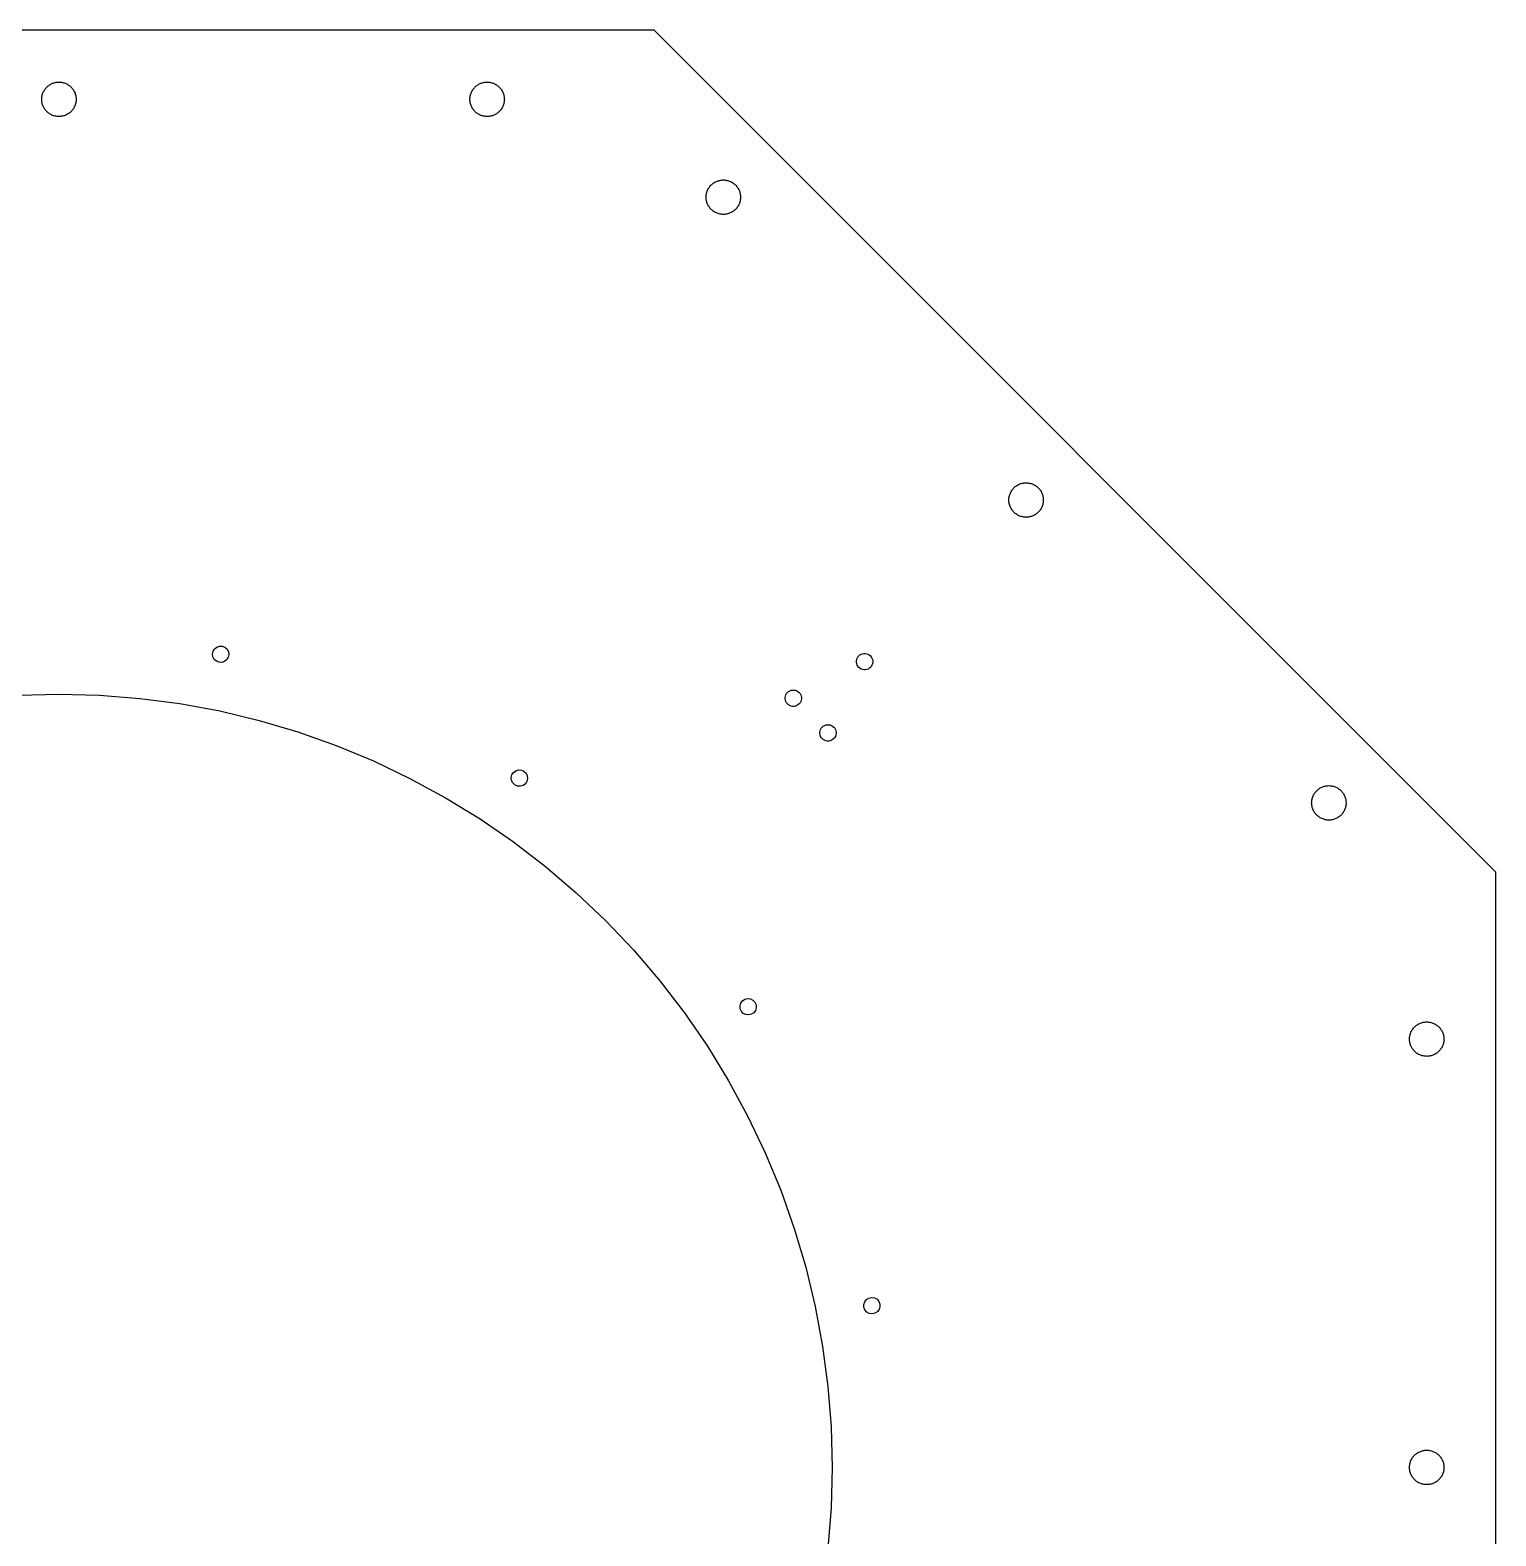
# Model space of a CAD drawing. Header units: metres. Extents: x 0 to 528, y -264 to 264.
# Drawn here: x 258.5 to 527.6, y -12.6 to 263.8 of the extents above; entities that cross this region are included whole.
import ezdxf

# ---------------------------------------------------------------- set-up
doc = ezdxf.new("R2010")
doc.units = ezdxf.units.M

msp = doc.modelspace()

# ---------------------------------------------------------------- linework, layer by layer
for p, q in [((373.059, 263.793), (154.526, 263.793)), ((527.585, 109.266), (373.059, 263.793)), ((263.462, 254.235), (263.627, 254.248)), ((263.627, 254.248), (263.793, 254.253)), ((263.793, 254.253), (263.958, 254.248)), ((263.958, 254.248), (264.123, 254.235)), ((342.068, 254.235), (342.233, 254.248)), ((342.233, 254.248), (342.399, 254.253)), ((342.399, 254.253), (342.564, 254.248)), ((342.564, 254.248), (342.729, 254.235)), ((260.65, 251.423), (260.672, 251.587)), ((260.672, 251.587), (260.702, 251.75)), ((260.702, 251.75), (260.74, 251.911)), ((260.74, 251.911), (260.787, 252.069)), ((260.787, 252.069), (260.843, 252.225)), ((260.843, 252.225), (260.906, 252.378)), ((260.906, 252.378), (260.977, 252.527)), ((260.977, 252.527), (261.056, 252.673)), ((261.056, 252.673), (261.142, 252.814)), ((261.142, 252.814), (261.236, 252.95)), ((261.236, 252.95), (261.337, 253.081)), ((261.337, 253.081), (261.444, 253.207)), ((261.444, 253.207), (261.558, 253.327)), ((261.558, 253.327), (261.678, 253.441)), ((261.678, 253.441), (261.804, 253.548)), ((261.804, 253.548), (261.935, 253.649)), ((261.935, 253.649), (262.072, 253.743)), ((262.072, 253.743), (262.213, 253.829)), ((262.213, 253.829), (262.358, 253.908)), ((262.358, 253.908), (262.507, 253.979)), ((262.507, 253.979), (262.66, 254.043)), ((262.66, 254.043), (262.816, 254.098)), ((262.816, 254.098), (262.975, 254.145)), ((262.975, 254.145), (263.136, 254.184)), ((263.136, 254.184), (263.298, 254.214)), ((263.298, 254.214), (263.462, 254.235)), ((264.123, 254.235), (264.287, 254.214)), ((264.287, 254.214), (264.45, 254.184)), ((264.45, 254.184), (264.611, 254.145)), ((264.611, 254.145), (264.769, 254.098)), ((264.769, 254.098), (264.925, 254.043)), ((264.925, 254.043), (265.078, 253.979)), ((265.078, 253.979), (265.227, 253.908)), ((265.227, 253.908), (265.373, 253.829)), ((265.373, 253.829), (265.514, 253.743)), ((265.514, 253.743), (265.65, 253.649)), ((265.65, 253.649), (265.781, 253.548)), ((265.781, 253.548), (265.907, 253.441)), ((265.907, 253.441), (266.027, 253.327)), ((266.027, 253.327), (266.141, 253.207)), ((266.141, 253.207), (266.248, 253.081)), ((266.248, 253.081), (266.349, 252.95)), ((266.349, 252.95), (266.443, 252.814)), ((266.443, 252.814), (266.529, 252.673)), ((266.529, 252.673), (266.608, 252.527)), ((266.608, 252.527), (266.679, 252.378)), ((266.679, 252.378), (266.743, 252.225)), ((266.743, 252.225), (266.798, 252.069)), ((266.798, 252.069), (266.845, 251.911)), ((266.845, 251.911), (266.884, 251.75)), ((266.884, 251.75), (266.914, 251.587)), ((266.914, 251.587), (266.935, 251.423)), ((339.256, 251.423), (339.278, 251.587)), ((339.278, 251.587), (339.308, 251.75)), ((339.308, 251.75), (339.346, 251.911)), ((339.346, 251.911), (339.393, 252.069)), ((339.393, 252.069), (339.449, 252.225)), ((339.449, 252.225), (339.512, 252.378)), ((339.512, 252.378), (339.583, 252.527)), ((339.583, 252.527), (339.662, 252.673)), ((339.662, 252.673), (339.748, 252.814)), ((339.748, 252.814), (339.842, 252.95)), ((339.842, 252.95), (339.943, 253.081)), ((339.943, 253.081), (340.05, 253.207)), ((340.05, 253.207), (340.164, 253.327)), ((340.164, 253.327), (340.284, 253.441)), ((340.284, 253.441), (340.41, 253.548)), ((340.41, 253.548), (340.541, 253.649)), ((340.541, 253.649), (340.678, 253.743)), ((340.678, 253.743), (340.819, 253.829)), ((340.819, 253.829), (340.964, 253.908)), ((340.964, 253.908), (341.113, 253.979)), ((341.113, 253.979), (341.266, 254.043)), ((341.266, 254.043), (341.422, 254.098)), ((341.422, 254.098), (341.581, 254.145)), ((341.581, 254.145), (341.742, 254.184)), ((341.742, 254.184), (341.904, 254.214)), ((341.904, 254.214), (342.068, 254.235)), ((342.729, 254.235), (342.893, 254.214)), ((342.893, 254.214), (343.056, 254.184)), ((343.056, 254.184), (343.217, 254.145)), ((343.217, 254.145), (343.375, 254.098)), ((343.375, 254.098), (343.531, 254.043)), ((343.531, 254.043), (343.684, 253.979)), ((343.684, 253.979), (343.833, 253.908)), ((343.833, 253.908), (343.979, 253.829)), ((343.979, 253.829), (344.12, 253.743)), ((344.12, 253.743), (344.256, 253.649)), ((344.256, 253.649), (344.387, 253.548)), ((344.387, 253.548), (344.513, 253.441)), ((344.513, 253.441), (344.633, 253.327)), ((344.633, 253.327), (344.747, 253.207)), ((344.747, 253.207), (344.854, 253.081)), ((344.854, 253.081), (344.955, 252.95)), ((344.955, 252.95), (345.049, 252.814)), ((345.049, 252.814), (345.135, 252.673)), ((345.135, 252.673), (345.214, 252.527)), ((345.214, 252.527), (345.285, 252.378)), ((345.285, 252.378), (345.349, 252.225)), ((345.349, 252.225), (345.404, 252.069)), ((345.404, 252.069), (345.451, 251.911)), ((345.451, 251.911), (345.49, 251.75)), ((345.49, 251.75), (345.52, 251.587)), ((345.52, 251.587), (345.541, 251.423)), ((260.633, 251.093), (260.637, 251.258)), ((260.637, 250.927), (260.633, 251.093)), ((260.637, 251.258), (260.65, 251.423)), ((260.65, 250.762), (260.637, 250.927)), ((260.672, 250.598), (260.65, 250.762)), ((260.702, 250.436), (260.672, 250.598)), ((260.74, 250.275), (260.702, 250.436)), ((260.787, 250.116), (260.74, 250.275)), ((260.843, 249.96), (260.787, 250.116)), ((260.906, 249.807), (260.843, 249.96)), ((260.977, 249.658), (260.906, 249.807)), ((261.056, 249.513), (260.977, 249.658)), ((261.142, 249.372), (261.056, 249.513)), ((261.236, 249.235), (261.142, 249.372)), ((261.337, 249.104), (261.236, 249.235)), ((261.444, 248.978), (261.337, 249.104)), ((261.558, 248.858), (261.444, 248.978)), ((261.678, 248.744), (261.558, 248.858)), ((261.804, 248.637), (261.678, 248.744)), ((265.907, 248.744), (265.781, 248.637)), ((266.027, 248.858), (265.907, 248.744)), ((266.141, 248.978), (266.027, 248.858)), ((266.248, 249.104), (266.141, 248.978)), ((266.349, 249.235), (266.248, 249.104)), ((266.443, 249.372), (266.349, 249.235)), ((266.529, 249.513), (266.443, 249.372)), ((266.608, 249.658), (266.529, 249.513)), ((266.679, 249.807), (266.608, 249.658)), ((266.743, 249.96), (266.679, 249.807)), ((266.798, 250.116), (266.743, 249.96)), ((266.845, 250.275), (266.798, 250.116)), ((266.884, 250.436), (266.845, 250.275)), ((266.914, 250.598), (266.884, 250.436)), ((266.935, 250.762), (266.914, 250.598)), ((266.935, 251.423), (266.948, 251.258)), ((266.948, 250.927), (266.935, 250.762)), ((266.948, 251.258), (266.953, 251.093)), ((266.953, 251.093), (266.948, 250.927)), ((339.239, 251.093), (339.243, 251.258)), ((339.243, 250.927), (339.239, 251.093)), ((339.243, 251.258), (339.256, 251.423)), ((339.256, 250.762), (339.243, 250.927)), ((339.278, 250.598), (339.256, 250.762)), ((339.308, 250.436), (339.278, 250.598)), ((339.346, 250.275), (339.308, 250.436)), ((339.393, 250.116), (339.346, 250.275)), ((339.449, 249.96), (339.393, 250.116)), ((339.512, 249.807), (339.449, 249.96)), ((339.583, 249.658), (339.512, 249.807)), ((339.662, 249.513), (339.583, 249.658)), ((339.748, 249.372), (339.662, 249.513)), ((339.842, 249.235), (339.748, 249.372)), ((339.943, 249.104), (339.842, 249.235)), ((340.05, 248.978), (339.943, 249.104)), ((340.164, 248.858), (340.05, 248.978)), ((340.284, 248.744), (340.164, 248.858)), ((340.41, 248.637), (340.284, 248.744)), ((344.513, 248.744), (344.387, 248.637)), ((344.633, 248.858), (344.513, 248.744)), ((344.747, 248.978), (344.633, 248.858)), ((344.854, 249.104), (344.747, 248.978)), ((344.955, 249.235), (344.854, 249.104)), ((345.049, 249.372), (344.955, 249.235)), ((345.135, 249.513), (345.049, 249.372)), ((345.214, 249.658), (345.135, 249.513)), ((345.285, 249.807), (345.214, 249.658)), ((345.349, 249.96), (345.285, 249.807)), ((345.404, 250.116), (345.349, 249.96)), ((345.451, 250.275), (345.404, 250.116)), ((345.49, 250.436), (345.451, 250.275)), ((345.52, 250.598), (345.49, 250.436)), ((345.541, 250.762), (345.52, 250.598)), ((345.541, 251.423), (345.554, 251.258)), ((345.554, 250.927), (345.541, 250.762)), ((345.554, 251.258), (345.559, 251.093)), ((345.559, 251.093), (345.554, 250.927)), ((261.935, 248.536), (261.804, 248.637)), ((262.072, 248.442), (261.935, 248.536)), ((262.213, 248.356), (262.072, 248.442)), ((262.358, 248.277), (262.213, 248.356)), ((262.507, 248.206), (262.358, 248.277)), ((262.66, 248.143), (262.507, 248.206)), ((262.816, 248.087), (262.66, 248.143)), ((262.975, 248.04), (262.816, 248.087)), ((263.136, 248.002), (262.975, 248.04)), ((263.298, 247.972), (263.136, 248.002)), ((263.462, 247.95), (263.298, 247.972)), ((263.627, 247.937), (263.462, 247.95)), ((263.793, 247.933), (263.627, 247.937)), ((263.958, 247.937), (263.793, 247.933)), ((264.123, 247.95), (263.958, 247.937)), ((264.287, 247.972), (264.123, 247.95)), ((264.45, 248.002), (264.287, 247.972)), ((264.611, 248.04), (264.45, 248.002)), ((264.769, 248.087), (264.611, 248.04)), ((264.925, 248.143), (264.769, 248.087)), ((265.078, 248.206), (264.925, 248.143)), ((265.227, 248.277), (265.078, 248.206)), ((265.373, 248.356), (265.227, 248.277)), ((265.514, 248.442), (265.373, 248.356)), ((265.65, 248.536), (265.514, 248.442)), ((265.781, 248.637), (265.65, 248.536)), ((340.541, 248.536), (340.41, 248.637)), ((340.678, 248.442), (340.541, 248.536)), ((340.819, 248.356), (340.678, 248.442)), ((340.964, 248.277), (340.819, 248.356)), ((341.113, 248.206), (340.964, 248.277)), ((341.266, 248.143), (341.113, 248.206)), ((341.422, 248.087), (341.266, 248.143)), ((341.581, 248.04), (341.422, 248.087)), ((341.742, 248.002), (341.581, 248.04)), ((341.904, 247.972), (341.742, 248.002)), ((342.068, 247.95), (341.904, 247.972)), ((342.233, 247.937), (342.068, 247.95)), ((342.399, 247.933), (342.233, 247.937)), ((342.564, 247.937), (342.399, 247.933)), ((342.729, 247.95), (342.564, 247.937)), ((342.893, 247.972), (342.729, 247.95)), ((343.056, 248.002), (342.893, 247.972)), ((343.217, 248.04), (343.056, 248.002)), ((343.375, 248.087), (343.217, 248.04)), ((343.531, 248.143), (343.375, 248.087)), ((343.684, 248.206), (343.531, 248.143)), ((343.833, 248.277), (343.684, 248.206)), ((343.979, 248.356), (343.833, 248.277)), ((344.12, 248.442), (343.979, 248.356)), ((344.256, 248.536), (344.12, 248.442)), ((344.387, 248.637), (344.256, 248.536)), ((383.109, 234.853), (383.203, 234.99)), ((383.203, 234.99), (383.303, 235.121)), ((383.303, 235.121), (383.411, 235.247)), ((383.411, 235.247), (383.525, 235.367)), ((383.525, 235.367), (383.645, 235.48)), ((383.645, 235.48), (383.771, 235.588)), ((383.771, 235.588), (383.902, 235.689)), ((383.902, 235.689), (384.038, 235.782)), ((384.038, 235.782), (384.179, 235.869)), ((384.179, 235.869), (384.325, 235.948)), ((384.325, 235.948), (384.474, 236.019)), ((384.474, 236.019), (384.627, 236.082)), ((384.627, 236.082), (384.783, 236.137)), ((384.783, 236.137), (384.941, 236.184)), ((384.941, 236.184), (385.102, 236.223)), ((385.102, 236.223), (385.265, 236.253)), ((385.265, 236.253), (385.429, 236.275)), ((385.429, 236.275), (385.594, 236.288)), ((385.594, 236.288), (385.759, 236.292)), ((385.759, 236.292), (385.925, 236.288)), ((385.925, 236.288), (386.089, 236.275)), ((386.089, 236.275), (386.253, 236.253)), ((386.253, 236.253), (386.416, 236.223)), ((386.416, 236.223), (386.577, 236.184)), ((386.577, 236.184), (386.736, 236.137)), ((386.736, 236.137), (386.892, 236.082)), ((386.892, 236.082), (387.044, 236.019)), ((387.044, 236.019), (387.194, 235.948)), ((387.194, 235.948), (387.339, 235.869)), ((387.339, 235.869), (387.48, 235.782)), ((387.48, 235.782), (387.617, 235.689)), ((387.617, 235.689), (387.748, 235.588)), ((387.748, 235.588), (387.874, 235.48)), ((387.874, 235.48), (387.994, 235.367)), ((387.994, 235.367), (388.107, 235.247)), ((388.107, 235.247), (388.215, 235.121)), ((388.215, 235.121), (388.316, 234.99)), ((388.316, 234.99), (388.409, 234.853)), ((382.599, 233.132), (382.603, 233.298)), ((382.603, 232.967), (382.599, 233.132)), ((382.603, 233.298), (382.616, 233.462)), ((382.616, 232.802), (382.603, 232.967)), ((382.616, 233.462), (382.638, 233.626)), ((382.638, 232.638), (382.616, 232.802)), ((382.638, 233.626), (382.668, 233.789)), ((382.668, 232.475), (382.638, 232.638)), ((382.668, 233.789), (382.707, 233.95)), ((382.707, 232.314), (382.668, 232.475)), ((382.707, 233.95), (382.754, 234.109)), ((382.754, 232.156), (382.707, 232.314)), ((382.754, 234.109), (382.809, 234.265)), ((382.809, 232), (382.754, 232.156)), ((382.809, 234.265), (382.872, 234.417)), ((382.872, 234.417), (382.944, 234.567)), ((382.944, 234.567), (383.023, 234.712)), ((383.023, 234.712), (383.109, 234.853)), ((388.409, 234.853), (388.496, 234.712)), ((388.496, 234.712), (388.575, 234.567)), ((388.575, 234.567), (388.646, 234.417)), ((388.646, 234.417), (388.709, 234.265)), ((388.709, 234.265), (388.764, 234.109)), ((388.764, 232.156), (388.709, 232)), ((388.764, 234.109), (388.811, 233.95)), ((388.811, 232.314), (388.764, 232.156)), ((388.811, 233.95), (388.85, 233.789)), ((388.85, 232.475), (388.811, 232.314)), ((388.85, 233.789), (388.88, 233.626)), ((388.88, 232.638), (388.85, 232.475)), ((388.88, 233.626), (388.902, 233.462)), ((388.902, 232.802), (388.88, 232.638)), ((388.902, 233.462), (388.915, 233.298)), ((388.915, 232.967), (388.902, 232.802)), ((388.915, 233.298), (388.919, 233.132)), ((388.919, 233.132), (388.915, 232.967)), ((382.872, 231.847), (382.809, 232)), ((382.944, 231.698), (382.872, 231.847)), ((383.023, 231.552), (382.944, 231.698)), ((383.109, 231.411), (383.023, 231.552)), ((383.203, 231.275), (383.109, 231.411)), ((383.303, 231.143), (383.203, 231.275)), ((383.411, 231.018), (383.303, 231.143)), ((383.525, 230.898), (383.411, 231.018)), ((383.645, 230.784), (383.525, 230.898)), ((383.771, 230.676), (383.645, 230.784)), ((383.902, 230.576), (383.771, 230.676)), ((384.038, 230.482), (383.902, 230.576)), ((384.179, 230.396), (384.038, 230.482)), ((384.325, 230.317), (384.179, 230.396)), ((384.474, 230.245), (384.325, 230.317)), ((384.627, 230.182), (384.474, 230.245)), ((384.783, 230.127), (384.627, 230.182)), ((384.941, 230.08), (384.783, 230.127)), ((385.102, 230.041), (384.941, 230.08)), ((385.265, 230.011), (385.102, 230.041)), ((385.429, 229.989), (385.265, 230.011)), ((385.594, 229.976), (385.429, 229.989)), ((385.759, 229.972), (385.594, 229.976)), ((385.925, 229.976), (385.759, 229.972)), ((386.089, 229.989), (385.925, 229.976)), ((386.253, 230.011), (386.089, 229.989)), ((386.416, 230.041), (386.253, 230.011)), ((386.577, 230.08), (386.416, 230.041)), ((386.736, 230.127), (386.577, 230.08)), ((386.892, 230.182), (386.736, 230.127)), ((387.044, 230.245), (386.892, 230.182)), ((387.194, 230.317), (387.044, 230.245)), ((387.339, 230.396), (387.194, 230.317)), ((387.48, 230.482), (387.339, 230.396)), ((387.617, 230.576), (387.48, 230.482)), ((387.748, 230.676), (387.617, 230.576)), ((387.874, 230.784), (387.748, 230.676)), ((387.994, 230.898), (387.874, 230.784)), ((388.107, 231.018), (387.994, 230.898)), ((388.215, 231.143), (388.107, 231.018)), ((388.316, 231.275), (388.215, 231.143)), ((388.409, 231.411), (388.316, 231.275)), ((388.496, 231.552), (388.409, 231.411)), ((388.575, 231.698), (388.496, 231.552)), ((388.646, 231.847), (388.575, 231.698)), ((388.709, 232), (388.646, 231.847)), ((438.886, 179.538), (438.994, 179.664)), ((438.994, 179.664), (439.108, 179.784)), ((439.108, 179.784), (439.228, 179.898)), ((439.228, 179.898), (439.353, 180.005)), ((439.353, 180.005), (439.485, 180.106)), ((439.485, 180.106), (439.621, 180.2)), ((439.621, 180.2), (439.762, 180.286)), ((439.762, 180.286), (439.907, 180.365)), ((439.907, 180.365), (440.057, 180.436)), ((440.057, 180.436), (440.21, 180.499)), ((440.21, 180.499), (440.365, 180.555)), ((440.365, 180.555), (440.524, 180.602)), ((440.524, 180.602), (440.685, 180.64)), ((440.685, 180.64), (440.848, 180.67)), ((440.848, 180.67), (441.012, 180.692)), ((441.012, 180.692), (441.177, 180.705)), ((441.177, 180.705), (441.342, 180.709)), ((441.342, 180.709), (441.507, 180.705)), ((441.507, 180.705), (441.672, 180.692)), ((441.672, 180.692), (441.836, 180.67)), ((441.836, 180.67), (441.999, 180.64)), ((441.999, 180.64), (442.16, 180.602)), ((442.16, 180.602), (442.318, 180.555)), ((442.318, 180.555), (442.474, 180.499)), ((442.474, 180.499), (442.627, 180.436)), ((442.627, 180.436), (442.777, 180.365)), ((442.777, 180.365), (442.922, 180.286)), ((442.922, 180.286), (443.063, 180.2)), ((443.063, 180.2), (443.199, 180.106)), ((443.199, 180.106), (443.331, 180.005)), ((443.331, 180.005), (443.456, 179.898)), ((443.456, 179.898), (443.576, 179.784)), ((443.576, 179.784), (443.69, 179.664)), ((443.69, 179.664), (443.798, 179.538)), ((438.182, 177.549), (438.186, 177.715)), ((438.186, 177.384), (438.182, 177.549)), ((438.186, 177.715), (438.199, 177.88)), ((438.199, 177.219), (438.186, 177.384)), ((438.199, 177.88), (438.221, 178.044)), ((438.221, 177.055), (438.199, 177.219)), ((438.221, 178.044), (438.251, 178.206)), ((438.251, 176.892), (438.221, 177.055)), ((438.251, 178.206), (438.29, 178.367)), ((438.29, 176.731), (438.251, 176.892)), ((438.29, 178.367), (438.337, 178.526)), ((438.337, 178.526), (438.392, 178.682)), ((438.392, 178.682), (438.455, 178.835)), ((438.455, 178.835), (438.526, 178.984)), ((438.526, 178.984), (438.605, 179.129)), ((438.605, 179.129), (438.692, 179.27)), ((438.692, 179.27), (438.785, 179.407)), ((438.785, 179.407), (438.886, 179.538)), ((443.798, 179.538), (443.898, 179.407)), ((443.898, 179.407), (443.992, 179.27)), ((443.992, 179.27), (444.079, 179.129)), ((444.079, 179.129), (444.158, 178.984)), ((444.158, 178.984), (444.229, 178.835)), ((444.229, 178.835), (444.292, 178.682)), ((444.292, 178.682), (444.347, 178.526)), ((444.347, 178.526), (444.394, 178.367)), ((444.394, 178.367), (444.433, 178.206)), ((444.433, 176.892), (444.394, 176.731)), ((444.433, 178.206), (444.463, 178.044)), ((444.463, 177.055), (444.433, 176.892)), ((444.463, 178.044), (444.485, 177.88)), ((444.485, 177.219), (444.463, 177.055)), ((444.485, 177.88), (444.498, 177.715)), ((444.498, 177.384), (444.485, 177.219)), ((444.498, 177.715), (444.502, 177.549)), ((444.502, 177.549), (444.498, 177.384)), ((438.337, 176.573), (438.29, 176.731)), ((438.392, 176.417), (438.337, 176.573)), ((438.455, 176.264), (438.392, 176.417)), ((438.526, 176.115), (438.455, 176.264)), ((438.605, 175.969), (438.526, 176.115)), ((438.692, 175.828), (438.605, 175.969)), ((438.785, 175.692), (438.692, 175.828)), ((438.886, 175.561), (438.785, 175.692)), ((438.994, 175.435), (438.886, 175.561)), ((439.108, 175.315), (438.994, 175.435)), ((439.228, 175.201), (439.108, 175.315)), ((439.353, 175.094), (439.228, 175.201)), ((439.485, 174.993), (439.353, 175.094)), ((439.621, 174.899), (439.485, 174.993)), ((439.762, 174.813), (439.621, 174.899)), ((439.907, 174.734), (439.762, 174.813)), ((440.057, 174.663), (439.907, 174.734)), ((440.21, 174.599), (440.057, 174.663)), ((440.365, 174.544), (440.21, 174.599)), ((440.524, 174.497), (440.365, 174.544)), ((440.685, 174.458), (440.524, 174.497)), ((440.848, 174.428), (440.685, 174.458)), ((441.012, 174.407), (440.848, 174.428)), ((441.177, 174.394), (441.012, 174.407)), ((441.342, 174.389), (441.177, 174.394)), ((441.507, 174.394), (441.342, 174.389)), ((441.672, 174.407), (441.507, 174.394)), ((441.836, 174.428), (441.672, 174.407)), ((441.999, 174.458), (441.836, 174.428)), ((442.16, 174.497), (441.999, 174.458)), ((442.318, 174.544), (442.16, 174.497)), ((442.474, 174.599), (442.318, 174.544)), ((442.627, 174.663), (442.474, 174.599)), ((442.777, 174.734), (442.627, 174.663)), ((442.922, 174.813), (442.777, 174.734)), ((443.063, 174.899), (442.922, 174.813)), ((443.199, 174.993), (443.063, 174.899)), ((443.331, 175.094), (443.199, 174.993)), ((443.456, 175.201), (443.331, 175.094)), ((443.576, 175.315), (443.456, 175.201)), ((443.69, 175.435), (443.576, 175.315)), ((443.798, 175.561), (443.69, 175.435)), ((443.898, 175.692), (443.798, 175.561)), ((443.992, 175.828), (443.898, 175.692)), ((444.079, 175.969), (443.992, 175.828)), ((444.158, 176.115), (444.079, 175.969)), ((444.229, 176.264), (444.158, 176.115)), ((444.292, 176.417), (444.229, 176.264)), ((444.347, 176.573), (444.292, 176.417)), ((444.394, 176.731), (444.347, 176.573)), ((291.979, 149.275), (292.081, 149.786)), ((292.058, 148.76), (291.979, 149.275)), ((292.081, 149.786), (292.351, 150.231)), ((292.351, 150.231), (292.757, 150.557)), ((292.757, 150.557), (293.251, 150.725)), ((293.251, 150.725), (293.771, 150.713)), ((293.771, 150.713), (294.257, 150.525)), ((294.257, 150.525), (294.649, 150.181)), ((294.649, 150.181), (294.899, 149.724)), ((294.899, 149.724), (294.978, 149.21)), ((410.828, 149.124), (411.054, 149.255)), ((411.054, 149.255), (411.3, 149.345)), ((411.3, 149.345), (411.558, 149.39)), ((411.558, 149.39), (411.819, 149.39)), ((411.819, 149.39), (412.077, 149.345)), ((412.077, 149.345), (412.322, 149.255)), ((412.322, 149.255), (412.549, 149.124)), ((292.309, 148.303), (292.058, 148.76)), ((292.701, 147.96), (292.309, 148.303)), ((293.186, 147.771), (292.701, 147.96)), ((293.707, 147.76), (293.186, 147.771)), ((294.2, 147.927), (293.707, 147.76)), ((294.607, 148.253), (294.2, 147.927)), ((294.877, 148.699), (294.607, 148.253)), ((294.978, 149.21), (294.877, 148.699)), ((410.194, 148.026), (410.24, 148.284)), ((410.194, 147.765), (410.194, 148.026)), ((410.24, 147.507), (410.194, 147.765)), ((410.24, 148.284), (410.329, 148.53)), ((410.329, 147.262), (410.24, 147.507)), ((410.329, 148.53), (410.46, 148.756)), ((410.46, 147.035), (410.329, 147.262)), ((410.46, 148.756), (410.628, 148.956)), ((410.628, 146.835), (410.46, 147.035)), ((410.628, 148.956), (410.828, 149.124)), ((410.828, 146.667), (410.628, 146.835)), ((411.054, 146.536), (410.828, 146.667)), ((411.3, 146.447), (411.054, 146.536)), ((412.322, 146.536), (412.077, 146.447)), ((412.549, 146.667), (412.322, 146.536)), ((412.549, 149.124), (412.749, 148.956)), ((412.749, 146.835), (412.549, 146.667)), ((412.749, 148.956), (412.917, 148.756)), ((412.917, 147.035), (412.749, 146.835)), ((412.917, 148.756), (413.048, 148.53)), ((413.048, 147.262), (412.917, 147.035)), ((413.048, 148.53), (413.137, 148.284)), ((413.137, 147.507), (413.048, 147.262)), ((413.137, 148.284), (413.183, 148.026)), ((413.183, 147.765), (413.137, 147.507)), ((413.183, 148.026), (413.183, 147.765)), ((411.558, 146.401), (411.3, 146.447)), ((411.819, 146.401), (411.558, 146.401)), ((412.077, 146.447), (411.819, 146.401)), ((256.365, 141.737), (263.793, 141.931)), ((263.793, 141.931), (271.221, 141.737)), ((271.221, 141.737), (278.629, 141.154)), ((278.629, 141.154), (285.996, 140.184)), ((397.113, 141.309), (397.158, 141.566)), ((397.113, 141.047), (397.113, 141.309)), ((397.158, 140.79), (397.113, 141.047)), ((397.158, 141.566), (397.247, 141.812)), ((397.247, 141.812), (397.378, 142.039)), ((397.378, 142.039), (397.546, 142.239)), ((397.546, 142.239), (397.747, 142.407)), ((397.747, 142.407), (397.973, 142.538)), ((397.973, 142.538), (398.219, 142.627)), ((398.219, 142.627), (398.476, 142.673)), ((398.476, 142.673), (398.738, 142.673)), ((398.738, 142.673), (398.995, 142.627)), ((398.995, 142.627), (399.241, 142.538)), ((399.241, 142.538), (399.467, 142.407)), ((399.467, 142.407), (399.668, 142.239)), ((399.668, 142.239), (399.836, 142.039)), ((399.836, 142.039), (399.966, 141.812)), ((399.966, 141.812), (400.056, 141.566)), ((400.056, 141.566), (400.101, 141.309)), ((400.101, 141.047), (400.056, 140.79)), ((400.101, 141.309), (400.101, 141.047)), ((285.996, 140.184), (293.302, 138.83)), ((293.302, 138.83), (300.527, 137.095)), ((397.247, 140.544), (397.158, 140.79)), ((397.378, 140.318), (397.247, 140.544)), ((397.546, 140.118), (397.378, 140.318)), ((397.747, 139.949), (397.546, 140.118)), ((397.973, 139.819), (397.747, 139.949)), ((398.219, 139.729), (397.973, 139.819)), ((398.476, 139.684), (398.219, 139.729)), ((398.738, 139.684), (398.476, 139.684)), ((398.995, 139.729), (398.738, 139.684)), ((399.241, 139.819), (398.995, 139.729)), ((399.467, 139.949), (399.241, 139.819)), ((399.668, 140.118), (399.467, 139.949)), ((399.836, 140.318), (399.668, 140.118)), ((399.966, 140.544), (399.836, 140.318)), ((400.056, 140.79), (399.966, 140.544)), ((300.527, 137.095), (307.652, 134.985)), ((403.522, 135.202), (403.611, 135.448)), ((403.611, 135.448), (403.742, 135.675)), ((403.742, 135.675), (403.91, 135.875)), ((403.91, 135.875), (404.111, 136.043)), ((404.111, 136.043), (404.337, 136.174)), ((404.337, 136.174), (404.583, 136.263)), ((404.583, 136.263), (404.84, 136.309)), ((404.84, 136.309), (405.102, 136.309)), ((405.102, 136.309), (405.359, 136.263)), ((405.359, 136.263), (405.605, 136.174)), ((405.605, 136.174), (405.831, 136.043)), ((405.831, 136.043), (406.032, 135.875)), ((406.032, 135.875), (406.2, 135.675)), ((406.2, 135.675), (406.33, 135.448)), ((406.33, 135.448), (406.42, 135.202)), ((307.652, 134.985), (314.656, 132.504)), ((403.477, 134.945), (403.522, 135.202)), ((403.477, 134.684), (403.477, 134.945)), ((403.522, 134.426), (403.477, 134.684)), ((403.611, 134.18), (403.522, 134.426)), ((403.742, 133.954), (403.611, 134.18)), ((403.91, 133.754), (403.742, 133.954)), ((404.111, 133.586), (403.91, 133.754)), ((404.337, 133.455), (404.111, 133.586)), ((404.583, 133.365), (404.337, 133.455)), ((404.84, 133.32), (404.583, 133.365)), ((405.102, 133.32), (404.84, 133.32)), ((405.359, 133.365), (405.102, 133.32)), ((405.605, 133.455), (405.359, 133.365)), ((405.831, 133.586), (405.605, 133.455)), ((406.032, 133.754), (405.831, 133.586)), ((406.2, 133.954), (406.032, 133.754)), ((406.33, 134.18), (406.2, 133.954)), ((406.42, 134.426), (406.33, 134.18)), ((406.42, 135.202), (406.465, 134.945)), ((406.465, 134.684), (406.42, 134.426)), ((406.465, 134.945), (406.465, 134.684)), ((314.656, 132.504), (321.521, 129.661)), ((321.521, 129.661), (328.228, 126.462)), ((346.835, 126.62), (346.959, 127.126)), ((346.959, 127.126), (347.248, 127.559)), ((347.248, 127.559), (347.668, 127.867)), ((347.668, 127.867), (348.168, 128.013)), ((348.168, 128.013), (348.688, 127.979)), ((348.688, 127.979), (349.165, 127.769)), ((349.165, 127.769), (349.541, 127.408)), ((349.541, 127.408), (349.772, 126.941)), ((328.228, 126.462), (334.758, 122.916)), ((346.892, 126.102), (346.835, 126.62)), ((347.122, 125.635), (346.892, 126.102)), ((347.498, 125.274), (347.122, 125.635)), ((347.975, 125.064), (347.498, 125.274)), ((348.495, 125.03), (347.975, 125.064)), ((348.995, 125.176), (348.495, 125.03)), ((349.415, 125.484), (348.995, 125.176)), ((349.705, 125.917), (349.415, 125.484)), ((349.828, 126.423), (349.705, 125.917)), ((349.772, 126.941), (349.828, 126.423)), ((494.81, 124.315), (494.936, 124.422)), ((494.936, 124.422), (495.067, 124.523)), ((495.067, 124.523), (495.204, 124.617)), ((495.204, 124.617), (495.345, 124.703)), ((495.345, 124.703), (495.49, 124.782)), ((495.49, 124.782), (495.64, 124.853)), ((495.64, 124.853), (495.792, 124.917)), ((495.792, 124.917), (495.948, 124.972)), ((495.948, 124.972), (496.107, 125.019)), ((496.107, 125.019), (496.268, 125.057)), ((496.268, 125.057), (496.43, 125.088)), ((496.43, 125.088), (496.595, 125.109)), ((496.595, 125.109), (496.759, 125.122)), ((496.759, 125.122), (496.925, 125.126)), ((496.925, 125.126), (497.09, 125.122)), ((497.09, 125.122), (497.255, 125.109)), ((497.255, 125.109), (497.419, 125.088)), ((497.419, 125.088), (497.582, 125.057)), ((497.582, 125.057), (497.743, 125.019)), ((497.743, 125.019), (497.901, 124.972)), ((497.901, 124.972), (498.057, 124.917)), ((498.057, 124.917), (498.21, 124.853)), ((498.21, 124.853), (498.359, 124.782)), ((498.359, 124.782), (498.505, 124.703)), ((498.505, 124.703), (498.646, 124.617)), ((498.646, 124.617), (498.782, 124.523)), ((498.782, 124.523), (498.913, 124.422)), ((498.913, 124.422), (499.039, 124.315)), ((334.758, 122.916), (341.094, 119.033)), ((493.765, 121.966), (493.769, 122.132)), ((493.769, 121.801), (493.765, 121.966)), ((493.769, 122.132), (493.782, 122.297)), ((493.782, 121.636), (493.769, 121.801)), ((493.782, 122.297), (493.804, 122.461)), ((493.804, 121.472), (493.782, 121.636)), ((493.804, 122.461), (493.834, 122.623)), ((493.834, 122.623), (493.872, 122.784)), ((493.872, 122.784), (493.919, 122.943)), ((493.919, 122.943), (493.975, 123.099)), ((493.975, 123.099), (494.038, 123.252)), ((494.038, 123.252), (494.109, 123.401)), ((494.109, 123.401), (494.188, 123.546)), ((494.188, 123.546), (494.275, 123.688)), ((494.275, 123.688), (494.368, 123.824)), ((494.368, 123.824), (494.469, 123.955)), ((494.469, 123.955), (494.576, 124.081)), ((494.576, 124.081), (494.69, 124.201)), ((494.69, 124.201), (494.81, 124.315)), ((499.039, 124.315), (499.159, 124.201)), ((499.159, 124.201), (499.273, 124.081)), ((499.273, 124.081), (499.381, 123.955)), ((499.381, 123.955), (499.481, 123.824)), ((499.481, 123.824), (499.575, 123.688)), ((499.575, 123.688), (499.661, 123.546)), ((499.661, 123.546), (499.74, 123.401)), ((499.74, 123.401), (499.812, 123.252)), ((499.812, 123.252), (499.875, 123.099)), ((499.875, 123.099), (499.93, 122.943)), ((499.93, 122.943), (499.977, 122.784)), ((499.977, 122.784), (500.016, 122.623)), ((500.016, 122.623), (500.046, 122.461)), ((500.046, 122.461), (500.068, 122.297)), ((500.068, 121.636), (500.046, 121.472)), ((500.068, 122.297), (500.08, 122.132)), ((500.08, 121.801), (500.068, 121.636)), ((500.08, 122.132), (500.085, 121.966)), ((500.085, 121.966), (500.08, 121.801)), ((341.094, 119.033), (347.218, 114.825)), ((493.834, 121.309), (493.804, 121.472)), ((493.872, 121.149), (493.834, 121.309)), ((493.919, 120.99), (493.872, 121.149)), ((493.975, 120.834), (493.919, 120.99)), ((494.038, 120.681), (493.975, 120.834)), ((494.109, 120.532), (494.038, 120.681)), ((494.188, 120.386), (494.109, 120.532)), ((494.275, 120.245), (494.188, 120.386)), ((494.368, 120.109), (494.275, 120.245)), ((494.469, 119.978), (494.368, 120.109)), ((494.576, 119.852), (494.469, 119.978)), ((494.69, 119.732), (494.576, 119.852)), ((494.81, 119.618), (494.69, 119.732)), ((494.936, 119.511), (494.81, 119.618)), ((495.067, 119.41), (494.936, 119.511)), ((495.204, 119.316), (495.067, 119.41)), ((495.345, 119.23), (495.204, 119.316)), ((495.49, 119.151), (495.345, 119.23)), ((495.64, 119.08), (495.49, 119.151)), ((495.792, 119.016), (495.64, 119.08)), ((495.948, 118.961), (495.792, 119.016)), ((496.107, 118.914), (495.948, 118.961)), ((496.268, 118.876), (496.107, 118.914)), ((496.43, 118.845), (496.268, 118.876)), ((496.595, 118.824), (496.43, 118.845)), ((497.419, 118.845), (497.255, 118.824)), ((497.582, 118.876), (497.419, 118.845)), ((497.743, 118.914), (497.582, 118.876)), ((497.901, 118.961), (497.743, 118.914)), ((498.057, 119.016), (497.901, 118.961)), ((498.21, 119.08), (498.057, 119.016)), ((498.359, 119.151), (498.21, 119.08)), ((498.505, 119.23), (498.359, 119.151)), ((498.646, 119.316), (498.505, 119.23)), ((498.782, 119.41), (498.646, 119.316)), ((498.913, 119.511), (498.782, 119.41)), ((499.039, 119.618), (498.913, 119.511)), ((499.159, 119.732), (499.039, 119.618)), ((499.273, 119.852), (499.159, 119.732)), ((499.381, 119.978), (499.273, 119.852)), ((499.481, 120.109), (499.381, 119.978)), ((499.575, 120.245), (499.481, 120.109)), ((499.661, 120.386), (499.575, 120.245)), ((499.74, 120.532), (499.661, 120.386)), ((499.812, 120.681), (499.74, 120.532)), ((499.875, 120.834), (499.812, 120.681)), ((499.93, 120.99), (499.875, 120.834)), ((499.977, 121.149), (499.93, 120.99)), ((500.016, 121.309), (499.977, 121.149)), ((500.046, 121.472), (500.016, 121.309)), ((496.759, 118.811), (496.595, 118.824)), ((496.925, 118.806), (496.759, 118.811)), ((497.09, 118.811), (496.925, 118.806)), ((497.255, 118.824), (497.09, 118.811)), ((347.218, 114.825), (353.113, 110.301)), ((353.113, 110.301), (358.763, 105.475)), ((527.585, -109.266), (527.585, 109.266)), ((358.763, 105.475), (364.153, 100.36)), ((364.153, 100.36), (369.268, 94.9705)), ((369.268, 94.9705), (374.094, 89.3202)), ((374.094, 89.3202), (378.617, 83.425)), ((389.277, 85.6225), (389.71, 85.9119)), ((389.71, 85.9119), (390.216, 86.0358)), ((390.216, 86.0358), (390.734, 85.979)), ((390.734, 85.979), (391.201, 85.7486)), ((391.201, 85.7486), (391.561, 85.3723)), ((378.617, 83.425), (382.826, 77.3012)), ((388.823, 84.7023), (388.969, 85.2024)), ((388.857, 84.1824), (388.823, 84.7023)), ((389.067, 83.7056), (388.857, 84.1824)), ((388.969, 85.2024), (389.277, 85.6225)), ((389.427, 83.3293), (389.067, 83.7056)), ((389.894, 83.0989), (389.427, 83.3293)), ((390.412, 83.0422), (389.894, 83.0989)), ((390.918, 83.166), (390.412, 83.0422)), ((391.351, 83.4554), (390.918, 83.166)), ((391.659, 83.8755), (391.351, 83.4554)), ((391.561, 85.3723), (391.771, 84.8955)), ((391.805, 84.3757), (391.659, 83.8755)), ((391.771, 84.8955), (391.805, 84.3757)), ((512.07, 80.0406), (512.149, 80.186)), ((512.149, 80.186), (512.235, 80.327)), ((512.235, 80.327), (512.329, 80.4634)), ((512.329, 80.4634), (512.43, 80.5946)), ((512.43, 80.5946), (512.537, 80.7204)), ((512.537, 80.7204), (512.651, 80.8404)), ((512.651, 80.8404), (512.771, 80.9543)), ((512.771, 80.9543), (512.897, 81.0618)), ((512.897, 81.0618), (513.028, 81.1625)), ((513.028, 81.1625), (513.164, 81.2562)), ((513.164, 81.2562), (513.305, 81.3426)), ((513.305, 81.3426), (513.451, 81.4216)), ((513.451, 81.4216), (513.6, 81.4928)), ((513.6, 81.4928), (513.753, 81.5561)), ((513.753, 81.5561), (513.909, 81.6113)), ((513.909, 81.6113), (514.067, 81.6583)), ((514.067, 81.6583), (514.228, 81.6969)), ((514.228, 81.6969), (514.391, 81.7271)), ((514.391, 81.7271), (514.555, 81.7487)), ((514.555, 81.7487), (514.72, 81.7616)), ((514.72, 81.7616), (514.885, 81.766)), ((514.885, 81.766), (515.051, 81.7616)), ((515.051, 81.7616), (515.216, 81.7487)), ((515.216, 81.7487), (515.38, 81.7271)), ((515.38, 81.7271), (515.542, 81.6969)), ((515.542, 81.6969), (515.703, 81.6583)), ((515.703, 81.6583), (515.862, 81.6113)), ((515.862, 81.6113), (516.018, 81.5561)), ((516.018, 81.5561), (516.171, 81.4928)), ((516.171, 81.4928), (516.32, 81.4216)), ((516.32, 81.4216), (516.465, 81.3426)), ((516.465, 81.3426), (516.606, 81.2562)), ((516.606, 81.2562), (516.743, 81.1625)), ((516.743, 81.1625), (516.874, 81.0618)), ((516.874, 81.0618), (517, 80.9543)), ((517, 80.9543), (517.12, 80.8404)), ((517.12, 80.8404), (517.234, 80.7204)), ((517.234, 80.7204), (517.341, 80.5946)), ((517.341, 80.5946), (517.442, 80.4634)), ((517.442, 80.4634), (517.536, 80.327)), ((517.536, 80.327), (517.622, 80.186)), ((517.622, 80.186), (517.701, 80.0406)), ((511.725, 78.606), (511.73, 78.7714)), ((511.73, 78.4406), (511.725, 78.606)), ((511.73, 78.7714), (511.743, 78.9363)), ((511.743, 78.2757), (511.73, 78.4406)), ((511.743, 78.9363), (511.764, 79.1003)), ((511.764, 78.1116), (511.743, 78.2757)), ((511.764, 79.1003), (511.794, 79.263)), ((511.794, 77.949), (511.764, 78.1116)), ((511.794, 79.263), (511.833, 79.4238)), ((511.833, 77.7881), (511.794, 77.949)), ((511.833, 79.4238), (511.88, 79.5825)), ((511.88, 77.6295), (511.833, 77.7881)), ((511.88, 79.5825), (511.935, 79.7384)), ((511.935, 77.4735), (511.88, 77.6295)), ((511.935, 79.7384), (511.999, 79.8913)), ((511.999, 77.3207), (511.935, 77.4735)), ((511.999, 79.8913), (512.07, 80.0406)), ((517.701, 80.0406), (517.772, 79.8913)), ((517.772, 79.8913), (517.835, 79.7384)), ((517.835, 77.4735), (517.772, 77.3207)), ((517.835, 79.7384), (517.891, 79.5825)), ((517.891, 77.6295), (517.835, 77.4735)), ((517.891, 79.5825), (517.938, 79.4238)), ((517.938, 77.7881), (517.891, 77.6295)), ((517.938, 79.4238), (517.976, 79.263)), ((517.976, 77.949), (517.938, 77.7881)), ((517.976, 79.263), (518.006, 79.1003)), ((518.006, 78.1116), (517.976, 77.949)), ((518.006, 79.1003), (518.028, 78.9363)), ((518.028, 78.2757), (518.006, 78.1116)), ((518.028, 78.9363), (518.041, 78.7714)), ((518.041, 78.4406), (518.028, 78.2757)), ((518.041, 78.7714), (518.045, 78.606)), ((518.045, 78.606), (518.041, 78.4406)), ((382.826, 77.3012), (386.709, 70.9656)), ((512.07, 77.1714), (511.999, 77.3207)), ((512.149, 77.026), (512.07, 77.1714)), ((512.235, 76.8849), (512.149, 77.026)), ((512.329, 76.7486), (512.235, 76.8849)), ((512.43, 76.6173), (512.329, 76.7486)), ((512.537, 76.4915), (512.43, 76.6173)), ((512.651, 76.3715), (512.537, 76.4915)), ((512.771, 76.2576), (512.651, 76.3715)), ((512.897, 76.1502), (512.771, 76.2576)), ((513.028, 76.0495), (512.897, 76.1502)), ((513.164, 75.9558), (513.028, 76.0495)), ((513.305, 75.8693), (513.164, 75.9558)), ((513.451, 75.7904), (513.305, 75.8693)), ((513.6, 75.7192), (513.451, 75.7904)), ((513.753, 75.6559), (513.6, 75.7192)), ((513.909, 75.6006), (513.753, 75.6559)), ((514.067, 75.5536), (513.909, 75.6006)), ((514.228, 75.515), (514.067, 75.5536)), ((514.391, 75.4849), (514.228, 75.515)), ((514.555, 75.4633), (514.391, 75.4849)), ((514.72, 75.4503), (514.555, 75.4633)), ((514.885, 75.446), (514.72, 75.4503)), ((515.051, 75.4503), (514.885, 75.446)), ((515.216, 75.4633), (515.051, 75.4503)), ((515.38, 75.4849), (515.216, 75.4633)), ((515.542, 75.515), (515.38, 75.4849)), ((515.703, 75.5536), (515.542, 75.515)), ((515.862, 75.6006), (515.703, 75.5536)), ((516.018, 75.6559), (515.862, 75.6006)), ((516.171, 75.7192), (516.018, 75.6559)), ((516.32, 75.7904), (516.171, 75.7192)), ((516.465, 75.8693), (516.32, 75.7904)), ((516.606, 75.9558), (516.465, 75.8693)), ((516.743, 76.0495), (516.606, 75.9558)), ((516.874, 76.1502), (516.743, 76.0495)), ((517, 76.2576), (516.874, 76.1502)), ((517.12, 76.3715), (517, 76.2576)), ((517.234, 76.4915), (517.12, 76.3715)), ((517.341, 76.6173), (517.234, 76.4915)), ((517.442, 76.7486), (517.341, 76.6173)), ((517.536, 76.8849), (517.442, 76.7486)), ((517.622, 77.026), (517.536, 76.8849)), ((517.701, 77.1714), (517.622, 77.026)), ((517.772, 77.3207), (517.701, 77.1714)), ((386.709, 70.9656), (390.254, 64.4354)), ((390.254, 64.4354), (393.453, 57.7286)), ((393.453, 57.7286), (396.297, 50.8636)), ((396.297, 50.8636), (398.777, 43.8591)), ((398.777, 43.8591), (400.888, 36.7345)), ((400.888, 36.7345), (402.622, 29.5091)), ((411.552, 29.9143), (411.72, 30.4076)), ((411.72, 30.4076), (412.046, 30.8139)), ((412.046, 30.8139), (412.491, 31.0842)), ((412.491, 31.0842), (413.002, 31.1858)), ((413.002, 31.1858), (413.517, 31.1065)), ((413.517, 31.1065), (413.974, 30.856)), ((413.974, 30.856), (414.317, 30.4643)), ((414.317, 30.4643), (414.506, 29.9788)), ((402.622, 29.5091), (403.976, 22.2029)), ((411.564, 29.3935), (411.552, 29.9143)), ((411.753, 28.908), (411.564, 29.3935)), ((412.096, 28.5163), (411.753, 28.908)), ((412.553, 28.2657), (412.096, 28.5163)), ((413.068, 28.1865), (412.553, 28.2657)), ((413.579, 28.2881), (413.068, 28.1865)), ((414.024, 28.5584), (413.579, 28.2881)), ((414.35, 28.9646), (414.024, 28.5584)), ((414.518, 29.4579), (414.35, 28.9646)), ((414.506, 29.9788), (414.518, 29.4579)), ((403.976, 22.2029), (404.946, 14.8358)), ((404.946, 14.8358), (405.529, 7.4281)), ((405.529, 7.4281), (405.724, 0)), ((513.305, 2.73663), (513.451, 2.81557)), ((513.451, 2.81557), (513.6, 2.8868)), ((513.6, 2.8868), (513.753, 2.9501)), ((513.753, 2.9501), (513.909, 3.00533)), ((513.909, 3.00533), (514.067, 3.05232)), ((514.067, 3.05232), (514.228, 3.09094)), ((514.228, 3.09094), (514.391, 3.12109)), ((514.391, 3.12109), (514.555, 3.14268)), ((514.555, 3.14268), (514.72, 3.15565)), ((514.72, 3.15565), (514.885, 3.15999)), ((514.885, 3.15999), (515.051, 3.15565)), ((515.051, 3.15565), (515.216, 3.14268)), ((515.216, 3.14268), (515.38, 3.12109)), ((515.38, 3.12109), (515.542, 3.09094)), ((515.542, 3.09094), (515.703, 3.05232)), ((515.703, 3.05232), (515.862, 3.00533)), ((515.862, 3.00533), (516.018, 2.9501)), ((516.018, 2.9501), (516.171, 2.8868)), ((516.171, 2.8868), (516.32, 2.81557)), ((516.32, 2.81557), (516.465, 2.73663)), ((405.724, 0), (405.529, -7.4281)), ((511.725, 0), (511.73, 0.16537)), ((511.73, -0.16537), (511.725, 0)), ((511.73, 0.16537), (511.743, 0.33031)), ((511.743, 0.33031), (511.764, 0.49432)), ((511.764, 0.49432), (511.794, 0.657)), ((511.794, 0.657), (511.833, 0.81786)), ((511.833, 0.81786), (511.88, 0.97649)), ((511.88, 0.97649), (511.935, 1.13243)), ((511.935, 1.13243), (511.999, 1.28528)), ((511.999, 1.28528), (512.07, 1.4346)), ((512.07, 1.4346), (512.149, 1.57999)), ((512.149, 1.57999), (512.235, 1.72105)), ((512.235, 1.72105), (512.329, 1.85739)), ((512.329, 1.85739), (512.43, 1.98865)), ((512.43, 1.98865), (512.537, 2.11444)), ((512.537, 2.11444), (512.651, 2.23445)), ((512.651, 2.23445), (512.771, 2.34833)), ((512.771, 2.34833), (512.897, 2.45578)), ((512.897, 2.45578), (513.028, 2.55649)), ((513.028, 2.55649), (513.164, 2.65019)), ((513.164, 2.65019), (513.305, 2.73663)), ((516.465, 2.73663), (516.606, 2.65019)), ((516.606, 2.65019), (516.743, 2.55649)), ((516.743, 2.55649), (516.874, 2.45578)), ((516.874, 2.45578), (517, 2.34833)), ((517, 2.34833), (517.12, 2.23445)), ((517.12, 2.23445), (517.234, 2.11444)), ((517.234, 2.11444), (517.341, 1.98865)), ((517.341, 1.98865), (517.442, 1.85739)), ((517.442, 1.85739), (517.536, 1.72105)), ((517.536, 1.72105), (517.622, 1.57999)), ((517.622, 1.57999), (517.701, 1.4346)), ((517.701, 1.4346), (517.772, 1.28528)), ((517.772, 1.28528), (517.835, 1.13243)), ((517.835, 1.13243), (517.891, 0.97649)), ((517.891, 0.97649), (517.938, 0.81786)), ((517.938, 0.81786), (517.976, 0.657)), ((517.976, 0.657), (518.006, 0.49432)), ((518.006, 0.49432), (518.028, 0.33031)), ((518.028, 0.33031), (518.041, 0.16537)), ((518.041, 0.16537), (518.045, 0)), ((518.045, 0), (518.041, -0.16537)), ((511.743, -0.33031), (511.73, -0.16537)), ((511.764, -0.49432), (511.743, -0.33031)), ((511.794, -0.657), (511.764, -0.49432)), ((511.833, -0.81786), (511.794, -0.657)), ((511.88, -0.97649), (511.833, -0.81786)), ((511.935, -1.13243), (511.88, -0.97649)), ((511.999, -1.28528), (511.935, -1.13243)), ((512.07, -1.4346), (511.999, -1.28528)), ((512.149, -1.57999), (512.07, -1.4346)), ((512.235, -1.72105), (512.149, -1.57999)), ((512.329, -1.85739), (512.235, -1.72105)), ((512.43, -1.98865), (512.329, -1.85739)), ((512.537, -2.11444), (512.43, -1.98865)), ((512.651, -2.23445), (512.537, -2.11444)), ((512.771, -2.34833), (512.651, -2.23445)), ((512.897, -2.45578), (512.771, -2.34833)), ((513.028, -2.55649), (512.897, -2.45578)), ((513.164, -2.65019), (513.028, -2.55649)), ((513.305, -2.73663), (513.164, -2.65019)), ((513.451, -2.81557), (513.305, -2.73663)), ((516.465, -2.73663), (516.32, -2.81557)), ((516.606, -2.65019), (516.465, -2.73663)), ((516.743, -2.55649), (516.606, -2.65019)), ((516.874, -2.45578), (516.743, -2.55649)), ((517, -2.34833), (516.874, -2.45578)), ((517.12, -2.23445), (517, -2.34833)), ((517.234, -2.11444), (517.12, -2.23445)), ((517.341, -1.98865), (517.234, -2.11444)), ((517.442, -1.85739), (517.341, -1.98865)), ((517.536, -1.72105), (517.442, -1.85739)), ((517.622, -1.57999), (517.536, -1.72105)), ((517.701, -1.4346), (517.622, -1.57999)), ((517.772, -1.28528), (517.701, -1.4346)), ((517.835, -1.13243), (517.772, -1.28528)), ((517.891, -0.97649), (517.835, -1.13243)), ((517.938, -0.81786), (517.891, -0.97649)), ((517.976, -0.657), (517.938, -0.81786)), ((518.006, -0.49432), (517.976, -0.657)), ((518.028, -0.33031), (518.006, -0.49432)), ((518.041, -0.16537), (518.028, -0.33031)), ((513.6, -2.8868), (513.451, -2.81557)), ((513.753, -2.9501), (513.6, -2.8868)), ((513.909, -3.00533), (513.753, -2.9501)), ((514.067, -3.05232), (513.909, -3.00533)), ((514.228, -3.09094), (514.067, -3.05232)), ((514.391, -3.12109), (514.228, -3.09094)), ((514.555, -3.14268), (514.391, -3.12109)), ((514.72, -3.15565), (514.555, -3.14268)), ((514.885, -3.15999), (514.72, -3.15565)), ((515.051, -3.15565), (514.885, -3.15999)), ((515.216, -3.14268), (515.051, -3.15565)), ((515.38, -3.12109), (515.216, -3.14268)), ((515.542, -3.09094), (515.38, -3.12109)), ((515.703, -3.05232), (515.542, -3.09094)), ((515.862, -3.00533), (515.703, -3.05232)), ((516.018, -2.9501), (515.862, -3.00533)), ((516.171, -2.8868), (516.018, -2.9501)), ((516.32, -2.81557), (516.171, -2.8868)), ((405.529, -7.4281), (404.946, -14.8358))]:
    msp.add_line(p, q)

doc.saveas('drawing.dxf')
